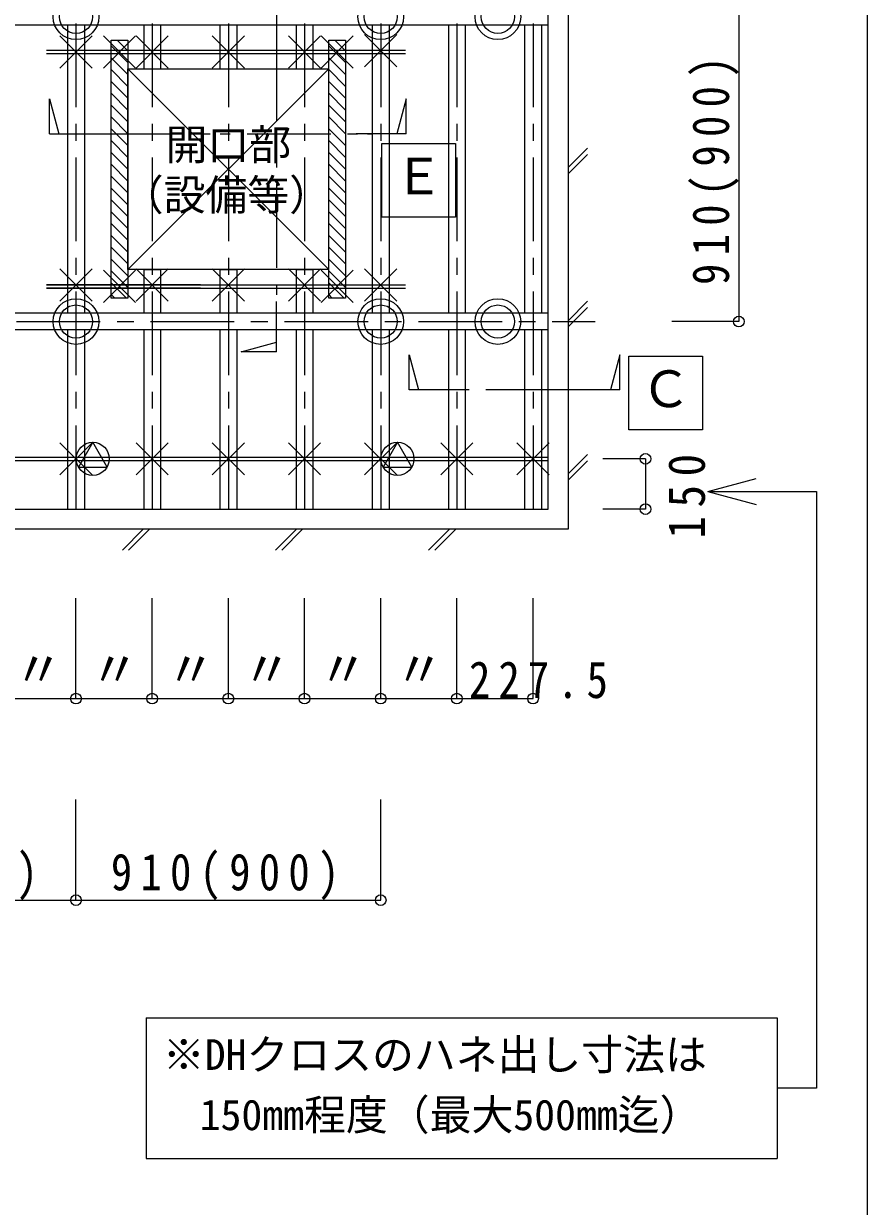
# Model space of a CAD drawing. Units: millimetres on the paper, enlarged 10 times, with parts at other scales. Extents: x -2077 to 2023, y -1433 to 1417.
# Drawn here: x -1191 to -687, y -298 to 408 of the extents above; entities that cross this region are included whole.
import ezdxf
from ezdxf.enums import TextEntityAlignment as Align

# ---------------------------------------------------------------- set-up
doc = ezdxf.new("R2010")
doc.units = ezdxf.units.MM
doc.header["$LTSCALE"] = 10
doc.linetypes.add('CHAIN1', pattern=[8, 5, -1, 1, -1])
doc.linetypes.add('DOUBLE_CHAIN1', pattern=[8.8, 5, -1, 0.6, -0.6, 0.6, -1])
for name, color, linetype, lineweight in [('0-0_基本', 7, 'Continuous', 9), ('0-1_軸組', 7, 'Continuous', 9), ('0-2_インサート', 7, 'Continuous', 9), ('0-3_文字', 7, 'Continuous', 9), ('0-5_仕上', 7, 'Continuous', 9), ('F-1_レイアウト', 7, 'Continuous', 9)]:
    doc.layers.add(name, color=color, linetype=linetype, lineweight=lineweight)
doc.styles.add('ＭＳ ゴシック', font='')
doc.styles.get('ＭＳ ゴシック').set_extended_font_data('MS Gothic')

msp = doc.modelspace()

# ---------------------------------------------------------------- linework, layer by layer
at = {"layer": '0-0_基本', "color": 4, "linetype": 'CHAIN1'}
for p, q in [((-1160.14, 1048.28), (-1160.14, 118.28)), ((-1114.64, 1048.28), (-1114.64, 118.28)), ((-1069.14, 1048.28), (-1069.14, 118.28)), ((-1023.64, 1048.28), (-1023.64, 118.28)), ((-978.14, 1048.28), (-978.14, 118.28)), ((-932.64, 1048.28), (-932.64, 118.28)), ((-887.14, 1048.28), (-887.14, 118.28)), ((-1995.63, 230.28), (-850.03, 230.28))]:
    msp.add_line(p, q, dxfattribs=at)
at = {"layer": '0-0_基本'}
for p, q in [((-1169.77, 381.65), (-1150.5, 400.92)), ((-1169.77, 400.92), (-1150.5, 381.65)), ((-1143.77, 381.65), (-1124.5, 400.92)), ((-1143.77, 400.92), (-1124.5, 381.65)), ((-1124.27, 381.65), (-1105, 400.92)), ((-1124.27, 400.92), (-1105, 381.65)), ((-1078.77, 381.65), (-1059.5, 400.92)), ((-1078.77, 400.92), (-1059.5, 381.65)), ((-1033.27, 381.65), (-1014, 400.92)), ((-1033.27, 400.92), (-1014, 381.65)), ((-994.5, 381.65), (-1013.77, 400.92)), ((-994.5, 400.92), (-1013.77, 381.65)), ((-987.77, 382.49), (-968.5, 401.76)), ((-987.77, 401.76), (-968.5, 382.49)), ((-1177.7, 392.28), (-963.4, 392.28)), ((-1177.7, 390.28), (-963.4, 390.28)), ((-1129.14, 261.28), (-1129.14, 381.28)), ((-866.14, 322.25), (-854.56, 333.82)), ((-866.14, 318.52), (-854.56, 330.09)), ((-1169.77, 242.49), (-1150.5, 261.76)), ((-1169.77, 261.76), (-1150.5, 242.49)), ((-1124.27, 242.49), (-1105, 261.76)), ((-1124.27, 261.76), (-1105, 242.49)), ((-1078.77, 242.49), (-1059.5, 261.76)), ((-1078.77, 261.76), (-1059.5, 242.49)), ((-1033.27, 242.49), (-1014, 261.76)), ((-1033.27, 261.76), (-1014, 242.49)), ((-987.77, 242.49), (-968.5, 261.76)), ((-987.77, 261.76), (-968.5, 242.49)), ((-1143.77, 241.65), (-1124.5, 260.92)), ((-1143.77, 260.92), (-1124.5, 241.65)), ((-994.5, 241.65), (-1013.77, 260.92)), ((-994.5, 260.92), (-1013.77, 241.65)), ((-1085.74, 252.28), (-1177.7, 252.28)), ((-1177.7, 252.28), (-963.4, 252.28)), ((-1085.74, 250.28), (-1177.7, 250.28)), ((-1177.7, 250.28), (-963.4, 250.28)), ((-866.14, 230.79), (-854.56, 242.36)), ((-866.14, 227.07), (-854.56, 238.64)), ((-1169.77, 138.65), (-1150.5, 157.92)), ((-1169.77, 157.92), (-1150.5, 138.65)), ((-1124.27, 138.65), (-1105, 157.92)), ((-1124.27, 157.92), (-1105, 138.65)), ((-1078.77, 138.65), (-1059.5, 157.92)), ((-1078.77, 157.92), (-1059.5, 138.65)), ((-1033.27, 138.65), (-1014, 157.92)), ((-1033.27, 157.92), (-1014, 138.65)), ((-987.77, 138.65), (-968.5, 157.92)), ((-987.77, 157.92), (-968.5, 138.65)), ((-942.27, 138.65), (-923, 157.92)), ((-942.27, 157.92), (-923, 138.65)), ((-896.77, 138.65), (-877.5, 157.92)), ((-896.77, 157.92), (-877.5, 138.65)), ((-1978.14, 149.28), (-878.14, 149.28)), ((-866.14, 139.33), (-854.56, 150.91)), ((-1978.14, 147.28), (-878.14, 147.28)), ((-866.14, 135.61), (-854.56, 147.18)), ((-1132.44, 93.77), (-1119.93, 106.28)), ((-1128.72, 93.77), (-1116.2, 106.28)), ((-1040.98, 93.77), (-1028.47, 106.28)), ((-1037.26, 93.77), (-1024.75, 106.28)), ((-949.53, 93.77), (-937.02, 106.28)), ((-945.8, 93.77), (-933.29, 106.28))]:
    msp.add_line(p, q, dxfattribs=at)
for points in [[(-1978.14, 118.28), (-878.14, 118.28), (-878.14, 1048.28)], [(-866.14, 1048.28), (-866.14, 106.28), (-1978.14, 106.28)]]:
    msp.add_lwpolyline(points, dxfattribs=at)
at = {"layer": '0-1_軸組'}
for p, q in [((-878.14, 407.28), (-1978.14, 407.28)), ((-1165.14, 407.28), (-1165.14, 235.28)), ((-1155.14, 407.28), (-1155.14, 235.28)), ((-1119.64, 407.28), (-1119.64, 381.28)), ((-1109.64, 407.28), (-1109.64, 381.28)), ((-1074.14, 407.28), (-1074.14, 381.28)), ((-1064.14, 407.28), (-1064.14, 381.28)), ((-1028.64, 407.28), (-1028.64, 381.28)), ((-1018.64, 407.28), (-1018.64, 381.28)), ((-983.14, 407.28), (-983.14, 235.28)), ((-973.14, 407.28), (-973.14, 235.28)), ((-937.64, 407.28), (-937.64, 235.28)), ((-927.64, 407.28), (-927.64, 235.28)), ((-892.14, 407.28), (-892.14, 235.28)), ((-882.14, 407.28), (-882.14, 235.28)), ((-1135.46, 398.28), (-1129.14, 391.96)), ((-1009.14, 398.28), (-999.14, 398.28)), ((-1009.14, 244.28), (-1009.14, 398.28)), ((-1005.46, 398.28), (-999.14, 391.96)), ((-999.14, 398.28), (-999.14, 244.28)), ((-1139.14, 394.89), (-1129.14, 384.89)), ((-1009.14, 394.89), (-999.14, 384.89)), ((-1139.14, 387.82), (-1129.14, 377.82)), ((-1009.14, 387.82), (-999.14, 377.82)), ((-1139.14, 380.75), (-1129.14, 370.75)), ((-1119.64, 381.28), (-1109.64, 381.28)), ((-1074.14, 381.28), (-1064.14, 381.28)), ((-1028.64, 381.28), (-1018.64, 381.28)), ((-1009.14, 380.75), (-999.14, 370.75)), ((-1139.14, 373.67), (-1129.14, 363.67)), ((-1009.14, 373.67), (-999.14, 363.67)), ((-1139.14, 366.6), (-1129.14, 356.6)), ((-1009.14, 366.6), (-999.14, 356.6)), ((-1139.14, 359.53), (-1129.14, 349.53)), ((-1009.14, 359.53), (-999.14, 349.53)), ((-1139.14, 352.46), (-1129.14, 342.46)), ((-1009.14, 352.46), (-999.14, 342.46)), ((-1139.14, 345.39), (-1129.14, 335.39)), ((-1009.14, 345.39), (-999.14, 335.39)), ((-1139.14, 338.32), (-1129.14, 328.32)), ((-1009.14, 338.32), (-999.14, 328.32)), ((-1139.14, 331.25), (-1129.14, 321.25)), ((-1009.14, 331.25), (-999.14, 321.25)), ((-1139.14, 324.18), (-1129.14, 314.18)), ((-1009.14, 324.18), (-999.14, 314.18)), ((-1139.14, 317.11), (-1129.14, 307.11)), ((-1009.14, 317.11), (-999.14, 307.11)), ((-1139.14, 310.03), (-1129.14, 300.03)), ((-1009.14, 310.03), (-999.14, 300.03)), ((-1139.14, 302.96), (-1129.14, 292.96)), ((-1009.14, 302.96), (-999.14, 292.96)), ((-1139.14, 295.89), (-1129.14, 285.89)), ((-1009.14, 295.89), (-999.14, 285.89)), ((-1139.14, 288.82), (-1129.14, 278.82)), ((-1009.14, 288.82), (-999.14, 278.82)), ((-1139.14, 281.75), (-1129.14, 271.75)), ((-1009.14, 281.75), (-999.14, 271.75)), ((-1139.14, 274.68), (-1129.14, 264.68)), ((-1009.14, 274.68), (-999.14, 264.68)), ((-1139.14, 267.61), (-1129.14, 257.61)), ((-1009.14, 267.61), (-999.14, 257.61)), ((-1139.14, 260.54), (-1129.14, 250.54)), ((-1119.64, 261.28), (-1119.64, 235.28)), ((-1119.64, 261.28), (-1109.64, 261.28)), ((-1109.64, 261.28), (-1109.64, 235.28)), ((-1074.14, 261.28), (-1074.14, 235.28)), ((-1074.14, 261.28), (-1064.14, 261.28)), ((-1064.14, 261.28), (-1064.14, 235.28)), ((-1028.64, 261.28), (-1028.64, 235.28)), ((-1028.64, 261.28), (-1018.64, 261.28)), ((-1018.64, 261.28), (-1018.64, 235.28)), ((-1009.14, 260.54), (-999.14, 250.54)), ((-1139.14, 253.47), (-1129.95, 244.28)), ((-1009.14, 253.47), (-999.95, 244.28)), ((-1139.14, 246.4), (-1137.02, 244.28)), ((-1129.14, 244.28), (-1139.14, 244.28)), ((-1009.14, 246.4), (-1007.02, 244.28)), ((-999.14, 244.28), (-1009.14, 244.28)), ((-878.14, 235.28), (-1978.14, 235.28)), ((-878.14, 235.28), (-1978.14, 235.28)), ((-878.14, 225.28), (-1978.14, 225.28)), ((-878.14, 225.28), (-1978.14, 225.28)), ((-1165.14, 225.28), (-1165.14, 118.28)), ((-1155.14, 225.28), (-1155.14, 118.28)), ((-1119.64, 225.28), (-1119.64, 118.28)), ((-1109.64, 225.28), (-1109.64, 118.28)), ((-1074.14, 225.28), (-1074.14, 118.28)), ((-1064.14, 225.28), (-1064.14, 118.28)), ((-1028.64, 225.28), (-1028.64, 118.28)), ((-1018.64, 225.28), (-1018.64, 118.28)), ((-983.14, 225.28), (-983.14, 118.28)), ((-973.14, 225.28), (-973.14, 118.28)), ((-937.64, 225.28), (-937.64, 118.28)), ((-927.64, 225.28), (-927.64, 118.28)), ((-892.14, 225.28), (-892.14, 118.28)), ((-882.14, 225.28), (-882.14, 118.28))]:
    msp.add_line(p, q, dxfattribs=at)
msp.add_lwpolyline([(-1139.14, 244.28), (-1139.14, 398.28), (-1129.14, 398.28), (-1129.14, 244.28)], dxfattribs=at)
at = {"layer": '0-2_インサート'}
for p, q in [((-1150.14, 158.17), (-1158.7, 143.34)), ((-1141.57, 143.34), (-1150.14, 158.17)), ((-968.14, 158.17), (-976.7, 143.34)), ((-959.57, 143.34), (-968.14, 158.17)), ((-1158.7, 143.34), (-1141.57, 143.34)), ((-976.7, 143.34), (-959.57, 143.34))]:
    msp.add_line(p, q, dxfattribs=at)
for centre, radius in [((-1160.14, 412.28), 13.62), ((-978.14, 412.28), 13.62), ((-908.14, 412.28), 13.62), ((-1160.14, 412.28), 9.89), ((-978.14, 412.28), 9.89), ((-908.14, 412.28), 9.89), ((-1160.14, 230.28), 13.62), ((-1160.14, 230.28), 9.89), ((-978.14, 230.28), 13.62), ((-978.14, 230.28), 9.89), ((-908.14, 230.28), 13.62), ((-908.14, 230.28), 9.89), ((-1150.14, 148.28), 9.89), ((-968.14, 148.28), 9.89)]:
    msp.add_circle(centre, radius, dxfattribs=at)
at = {"layer": '0-3_文字'}
for p, q in [((-764.21, 958.28), (-764.21, 230.28)), ((-1040.47, 430.27), (-1040.47, 400.27)), ((-1175.97, 363.28), (-1170.36, 342.35)), ((-1175.97, 342.35), (-1175.97, 363.28)), ((-962.83, 363.28), (-968.44, 342.35)), ((-962.83, 342.35), (-962.83, 363.28)), ((-1175.97, 342.35), (-1145.97, 342.35)), ((-962.83, 342.35), (-992.83, 342.35)), ((-977.39, 336.59), (-933.39, 336.59)), ((-977.39, 292.59), (-977.39, 336.59)), ((-933.39, 336.59), (-933.39, 292.59)), ((-933.39, 292.59), (-977.39, 292.59)), ((-1040.47, 212.3), (-1040.47, 242.3)), ((-764.21, 230.28), (-804.21, 230.28)), ((-1061.39, 212.3), (-1040.47, 217.9)), ((-1040.47, 212.3), (-1061.39, 212.3)), ((-961.12, 210.49), (-955.51, 189.57)), ((-961.12, 189.57), (-961.12, 210.49)), ((-829.89, 209.56), (-785.89, 209.56)), ((-829.89, 165.56), (-829.89, 209.56)), ((-931.12, 189.57), (-961.12, 189.57)), ((-835.31, 189.57), (-865.31, 189.57)), ((-819.96, 148.28), (-845.34, 148.28)), ((-782.77, 128.84), (-753.8, 136.61)), ((-782.77, 128.84), (-753.8, 121.08)), ((-1160.14, 5.11), (-1160.14, 65.11)), ((-1114.64, 5.11), (-1114.64, 65.11)), ((-1069.14, 5.11), (-1069.14, 65.11)), ((-1023.64, 5.11), (-1023.64, 65.11)), ((-978.14, 5.11), (-978.14, 65.11)), ((-932.64, 5.11), (-932.64, 65.11)), ((-932.64, 5.11), (-932.64, 65.11)), ((-887.14, 5.11), (-887.14, 65.11)), ((-887.14, 5.11), (-887.14, 65.11)), ((-1933.64, 5.11), (-887.14, 5.11)), ((-1160.14, -115.23), (-1160.14, -55.23)), ((-978.14, -115.23), (-978.14, -55.23)), ((-1888.14, -115.23), (-978.14, -115.23)), ((-1118.25, -185.6), (-1118.25, -269.6)), ((-1118.25, -185.6), (-741.23, -185.6)), ((-1118.25, -269.6), (-741.23, -269.6))]:
    msp.add_line(p, q, dxfattribs=at)
at = {"layer": '0-3_文字', "color": 4, "linetype": 'DOUBLE_CHAIN1'}
for p, q in [((-1040.47, 400.27), (-1040.47, 242.3)), ((-1145.97, 342.35), (-983.14, 342.35)), ((-865.31, 189.57), (-945.83, 189.57))]:
    msp.add_line(p, q, dxfattribs=at)
at = {"layer": '0-3_文字'}
for points in [[(-835.31, 189.57), (-835.31, 210.49), (-840.92, 189.57)], [(-785.89, 209.56), (-785.89, 165.56), (-829.89, 165.56)], [(-819.96, 148.28), (-819.96, 118.28), (-845.34, 118.28)], [(-782.77, 128.84), (-717.76, 128.84), (-717.76, -227.6), (-741.23, -227.6)], [(-741.23, -185.6), (-741.23, -227.6), (-741.23, -269.6)]]:
    msp.add_lwpolyline(points, dxfattribs=at)
for centre in [(-764.21, 230.28), (-819.96, 148.28), (-819.96, 118.28), (-1160.14, 5.11), (-1114.64, 5.11), (-1069.14, 5.11), (-1023.64, 5.11), (-978.14, 5.11), (-932.64, 5.11), (-887.14, 5.11), (-1160.14, -115.23), (-978.14, -115.23)]:
    msp.add_circle(centre, 3.19, dxfattribs=at)
at = {"layer": '0-5_仕上'}
for p, q in [((-1129.14, 261.28), (-1009.14, 381.28)), ((-1129.14, 381.28), (-1009.14, 261.28)), ((-1129.14, 381.28), (-1009.14, 381.28)), ((-1129.14, 261.28), (-1129.14, 381.28)), ((-1009.14, 261.28), (-1009.14, 381.28)), ((-1009.14, 261.28), (-1129.14, 261.28))]:
    msp.add_line(p, q, dxfattribs=at)
at = {"layer": 'F-1_レイアウト'}
msp.add_line((-687.43, -1252.82), (-687.43, 1417.18), dxfattribs=at)

# ---------------------------------------------------------------- texts
at = {"layer": '0-3_文字', "style": 'ＭＳ ゴシック'}
for s, height, p in [('開口部', 18.33, (-1106.64, 321.28)), ('Ｅ', 21.99, (-970.39, 299.59)), ('（設備等）', 18.33, (-1132.82, 291.28)), ('Ｃ', 21.99, (-822.89, 172.56)), ('〃', 21.99, (-1197.62, 5.19)), ('〃', 21.99, (-1152.12, 5.19)), ('〃', 21.99, (-1106.62, 5.19)), ('〃', 21.99, (-1061.12, 5.19)), ('〃', 21.99, (-1015.62, 5.19)), ('〃', 21.99, (-970.12, 5.19)), ('※DHクロスのハネ出し寸法は', 18.33, (-1108.25, -222.1)), ('150mm程度（最大500mm迄）', 18.33, (-1086.27, -258.1))]:
    msp.add_text(s, height=height, dxfattribs=at).set_placement(p, align=Align.BOTTOM_LEFT)
at = {"layer": '0-3_文字', "char_height": 21.99, "attachment_point": 7, "rotation": 90, "style": 'ＭＳ ゴシック'}
for s, insert in [('\\T1.39;\\W0.85;910(900)', (-764.21, 252.13)), ('\\T1.38;\\W0.9;150', (-784.12, 100.64))]:
    msp.add_mtext(s, dxfattribs=dict(at, insert=insert))
at = {"layer": '0-3_文字', "char_height": 21.99, "attachment_point": 7, "style": 'ＭＳ ゴシック'}
for s, insert in [('\\T1.38;\\W0.85;227.5', (-925.34, 5.1)), ('\\T1.39;\\W0.85;910(900)', (-1319.41, -115.23)), ('\\T1.39;\\W0.85;910(900)', (-1139.3, -115.23))]:
    msp.add_mtext(s, dxfattribs=dict(at, insert=insert))

doc.saveas('drawing.dxf')
